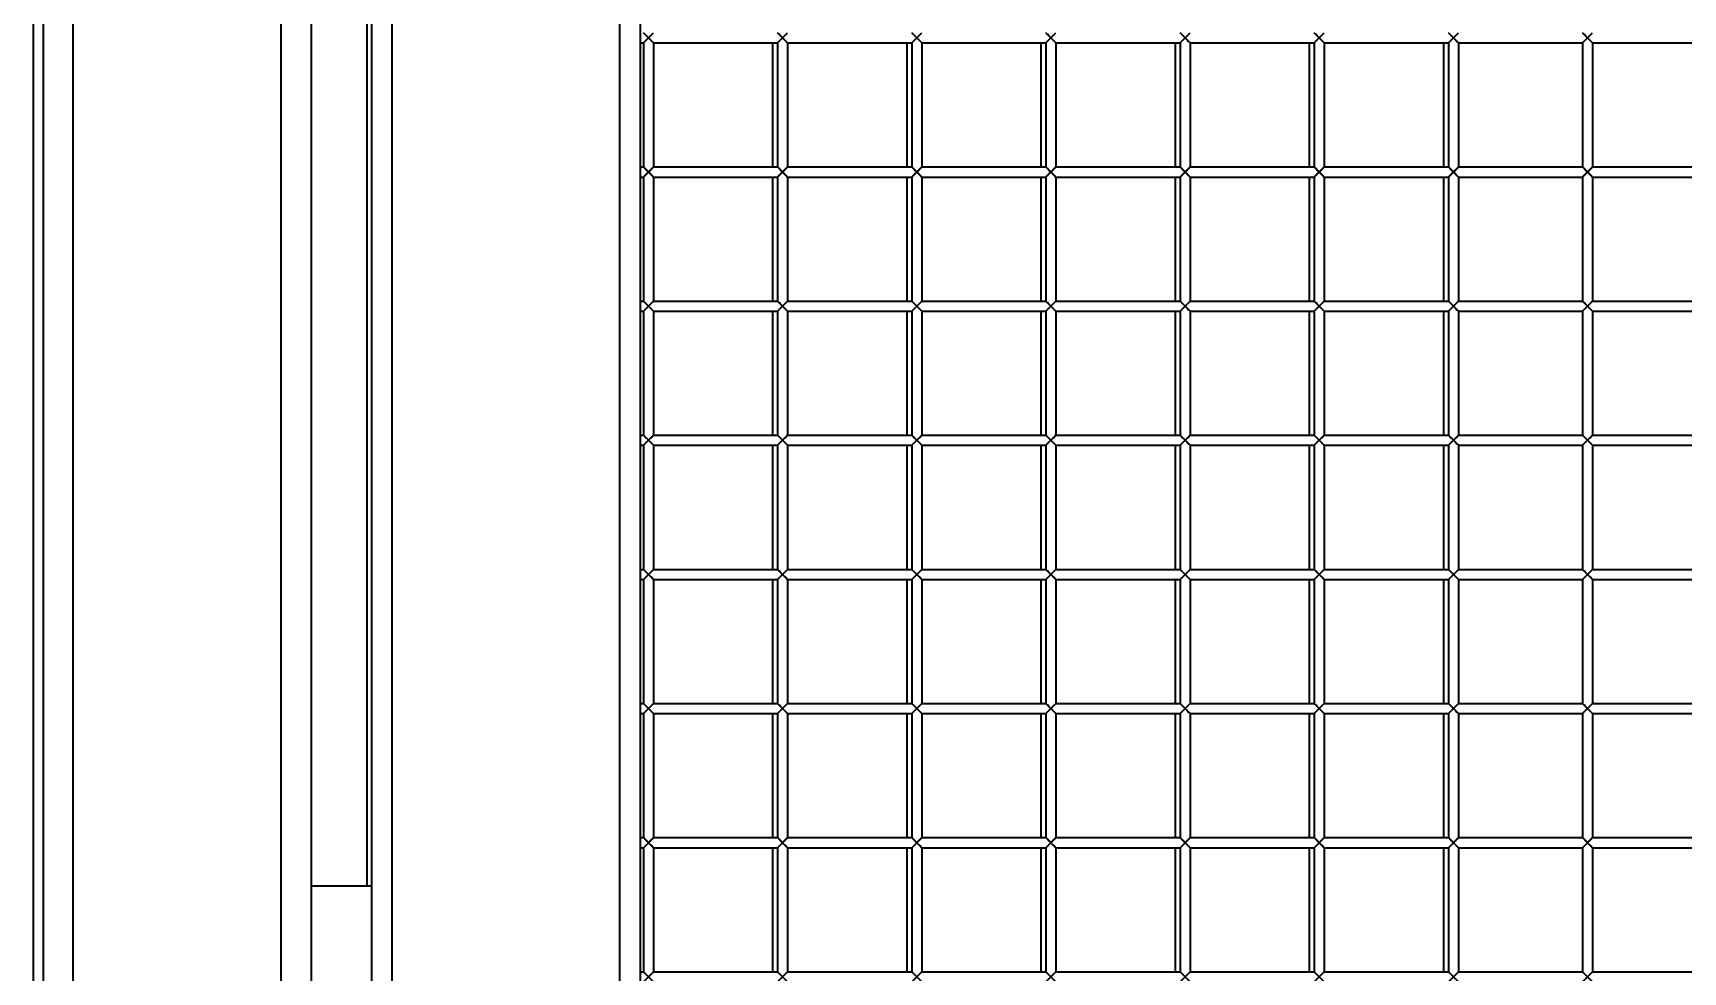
# Model space of a CAD drawing. Header units: millimetres. Extents: x 32496 to 166256, y 3504 to 23939.
# Drawn here: x 43198.6 to 43690.6, y 15532.8 to 15812.8 of the extents above; entities that cross this region are included whole.
import ezdxf

# ---------------------------------------------------------------- set-up
doc = ezdxf.new("R2010")
doc.units = ezdxf.units.MM
doc.layers.get('0').update_dxf_attribs({"lineweight": 35})

msp = doc.modelspace()

# ---------------------------------------------------------------- linework, layer by layer
at = {"linetype": 'Continuous'}
for p, q in [((43198.64, 17722.349), (43198.64, 15203.349)), ((43201.64, 17722.349), (43201.64, 15203.349)), ((43210.64, 15203.349), (43210.64, 17722.349)), ((43373.64, 15441.467), (43373.64, 16084.23)), ((43379.64, 16085.208), (43379.64, 15459.849)), ((43272.64, 15450.349), (43272.64, 16075.349)), ((43281.64, 15450.349), (43281.64, 16075.349)), ((43298.14, 16075.349), (43298.14, 15558.349)), ((43299.64, 15450.349), (43299.64, 16075.349)), ((43305.64, 16075.349), (43305.64, 15450.349)), ((43383.64, 15809.849), (43380.64, 15812.849)), ((43380.64, 15809.849), (43383.64, 15812.849)), ((43381.55, 15810.759), (43382.14, 15811.349)), ((43423.64, 15809.849), (43420.64, 15812.849)), ((43420.64, 15809.849), (43423.64, 15812.849)), ((43421.55, 15810.759), (43422.14, 15811.349)), ((43463.64, 15809.849), (43460.64, 15812.849)), ((43460.64, 15809.849), (43463.64, 15812.849)), ((43461.55, 15810.759), (43462.14, 15811.349)), ((43503.64, 15809.849), (43500.64, 15812.849)), ((43500.64, 15809.849), (43503.64, 15812.849)), ((43501.55, 15810.759), (43502.14, 15811.349)), ((43543.64, 15809.849), (43540.64, 15812.849)), ((43540.64, 15809.849), (43543.64, 15812.849)), ((43541.55, 15810.759), (43542.14, 15811.349)), ((43583.64, 15809.849), (43580.64, 15812.849)), ((43580.64, 15809.849), (43583.64, 15812.849)), ((43581.55, 15810.759), (43582.14, 15811.349)), ((43623.64, 15809.849), (43620.64, 15812.849)), ((43620.64, 15809.849), (43623.64, 15812.849)), ((43621.55, 15810.759), (43622.14, 15811.349)), ((43663.64, 15809.849), (43660.64, 15812.849)), ((43660.64, 15809.849), (43663.64, 15812.849)), ((43661.55, 15810.759), (43662.14, 15811.349)), ((43379.64, 15809.849), (43380.64, 15809.849)), ((43380.64, 15809.849), (43380.64, 15772.849)), ((43380.756, 15809.965), (43381.55, 15810.759)), ((43383.64, 15809.849), (43383.64, 15772.849)), ((43383.64, 15809.849), (43420.64, 15809.849)), ((43419.14, 15809.849), (43419.14, 15772.849)), ((43420.64, 15809.849), (43420.64, 15772.849)), ((43420.756, 15809.965), (43421.55, 15810.759)), ((43423.64, 15809.849), (43423.64, 15772.849)), ((43423.64, 15809.849), (43460.64, 15809.849)), ((43459.14, 15809.849), (43459.14, 15772.849)), ((43460.64, 15809.849), (43460.64, 15772.849)), ((43460.756, 15809.965), (43461.55, 15810.759)), ((43463.64, 15809.849), (43463.64, 15772.849)), ((43463.64, 15809.849), (43500.64, 15809.849)), ((43499.14, 15809.849), (43499.14, 15772.849)), ((43500.64, 15809.849), (43500.64, 15772.849)), ((43500.756, 15809.965), (43501.55, 15810.759)), ((43503.64, 15809.849), (43503.64, 15772.849)), ((43503.64, 15809.849), (43540.64, 15809.849)), ((43539.14, 15809.849), (43539.14, 15772.849)), ((43540.64, 15809.849), (43540.64, 15772.849)), ((43540.756, 15809.965), (43541.55, 15810.759)), ((43543.64, 15809.849), (43543.64, 15772.849)), ((43543.64, 15809.849), (43580.64, 15809.849)), ((43579.14, 15809.849), (43579.14, 15772.849)), ((43580.64, 15809.849), (43580.64, 15772.849)), ((43580.756, 15809.965), (43581.55, 15810.759)), ((43583.64, 15809.849), (43583.64, 15772.849)), ((43583.64, 15809.849), (43620.64, 15809.849)), ((43619.14, 15809.849), (43619.14, 15772.849)), ((43620.64, 15809.849), (43620.64, 15772.849)), ((43620.756, 15809.965), (43621.55, 15810.759)), ((43623.64, 15809.849), (43623.64, 15772.849)), ((43623.64, 15809.849), (43660.64, 15809.849)), ((43660.64, 15809.849), (43660.64, 15772.849)), ((43660.756, 15809.965), (43661.55, 15810.759)), ((43663.64, 15809.849), (43663.64, 15772.849)), ((43663.64, 15809.849), (43700.64, 15809.849)), ((43379.64, 15772.849), (43380.64, 15772.849)), ((43383.64, 15769.849), (43380.64, 15772.849)), ((43380.64, 15769.849), (43383.64, 15772.849)), ((43383.64, 15772.849), (43420.64, 15772.849)), ((43423.64, 15769.849), (43420.64, 15772.849)), ((43420.64, 15769.849), (43423.64, 15772.849)), ((43423.64, 15772.849), (43460.64, 15772.849)), ((43463.64, 15769.849), (43460.64, 15772.849)), ((43460.64, 15769.849), (43463.64, 15772.849)), ((43463.64, 15772.849), (43500.64, 15772.849)), ((43503.64, 15769.849), (43500.64, 15772.849)), ((43500.64, 15769.849), (43503.64, 15772.849)), ((43503.64, 15772.849), (43540.64, 15772.849)), ((43543.64, 15769.849), (43540.64, 15772.849)), ((43540.64, 15769.849), (43543.64, 15772.849)), ((43543.64, 15772.849), (43580.64, 15772.849)), ((43583.64, 15769.849), (43580.64, 15772.849)), ((43580.64, 15769.849), (43583.64, 15772.849)), ((43583.64, 15772.849), (43620.64, 15772.849)), ((43623.64, 15769.849), (43620.64, 15772.849)), ((43620.64, 15769.849), (43623.64, 15772.849)), ((43623.64, 15772.849), (43660.64, 15772.849)), ((43663.64, 15769.849), (43660.64, 15772.849)), ((43660.64, 15769.849), (43663.64, 15772.849)), ((43663.64, 15772.849), (43700.64, 15772.849)), ((43379.64, 15769.849), (43380.64, 15769.849)), ((43380.64, 15769.849), (43380.64, 15732.849)), ((43380.756, 15769.965), (43381.55, 15770.759)), ((43381.55, 15770.759), (43382.14, 15771.349)), ((43383.64, 15769.849), (43383.64, 15732.849)), ((43383.64, 15769.849), (43420.64, 15769.849)), ((43419.14, 15769.849), (43419.14, 15732.849)), ((43420.64, 15769.849), (43420.64, 15732.849)), ((43420.756, 15769.965), (43421.55, 15770.759)), ((43421.55, 15770.759), (43422.14, 15771.349)), ((43423.64, 15769.849), (43423.64, 15732.849)), ((43423.64, 15769.849), (43460.64, 15769.849)), ((43459.14, 15769.849), (43459.14, 15732.849)), ((43460.64, 15769.849), (43460.64, 15732.849)), ((43460.756, 15769.965), (43461.55, 15770.759)), ((43461.55, 15770.759), (43462.14, 15771.349)), ((43463.64, 15769.849), (43463.64, 15732.849)), ((43463.64, 15769.849), (43500.64, 15769.849)), ((43499.14, 15769.849), (43499.14, 15732.849)), ((43500.64, 15769.849), (43500.64, 15732.849)), ((43500.756, 15769.965), (43501.55, 15770.759)), ((43501.55, 15770.759), (43502.14, 15771.349)), ((43503.64, 15769.849), (43503.64, 15732.849)), ((43503.64, 15769.849), (43540.64, 15769.849)), ((43539.14, 15769.849), (43539.14, 15732.849)), ((43540.64, 15769.849), (43540.64, 15732.849)), ((43540.756, 15769.965), (43541.55, 15770.759)), ((43541.55, 15770.759), (43542.14, 15771.349)), ((43543.64, 15769.849), (43543.64, 15732.849)), ((43543.64, 15769.849), (43580.64, 15769.849)), ((43579.14, 15769.849), (43579.14, 15732.849)), ((43580.64, 15769.849), (43580.64, 15732.849)), ((43580.756, 15769.965), (43581.55, 15770.759)), ((43581.55, 15770.759), (43582.14, 15771.349)), ((43583.64, 15769.849), (43583.64, 15732.849)), ((43583.64, 15769.849), (43620.64, 15769.849)), ((43619.14, 15769.849), (43619.14, 15732.849)), ((43620.64, 15769.849), (43620.64, 15732.849)), ((43620.756, 15769.965), (43621.55, 15770.759)), ((43621.55, 15770.759), (43622.14, 15771.349)), ((43623.64, 15769.849), (43623.64, 15732.849)), ((43623.64, 15769.849), (43660.64, 15769.849)), ((43660.64, 15769.849), (43660.64, 15732.849)), ((43660.756, 15769.965), (43661.55, 15770.759)), ((43661.55, 15770.759), (43662.14, 15771.349)), ((43663.64, 15769.849), (43663.64, 15732.849)), ((43663.64, 15769.849), (43700.64, 15769.849)), ((43379.64, 15732.849), (43380.64, 15732.849)), ((43383.64, 15729.849), (43380.64, 15732.849)), ((43380.64, 15729.849), (43383.64, 15732.849)), ((43383.64, 15732.849), (43420.64, 15732.849)), ((43423.64, 15729.849), (43420.64, 15732.849)), ((43420.64, 15729.849), (43423.64, 15732.849)), ((43423.64, 15732.849), (43460.64, 15732.849)), ((43463.64, 15729.849), (43460.64, 15732.849)), ((43460.64, 15729.849), (43463.64, 15732.849)), ((43463.64, 15732.849), (43500.64, 15732.849)), ((43503.64, 15729.849), (43500.64, 15732.849)), ((43500.64, 15729.849), (43503.64, 15732.849)), ((43503.64, 15732.849), (43540.64, 15732.849)), ((43543.64, 15729.849), (43540.64, 15732.849)), ((43540.64, 15729.849), (43543.64, 15732.849)), ((43543.64, 15732.849), (43580.64, 15732.849)), ((43583.64, 15729.849), (43580.64, 15732.849)), ((43580.64, 15729.849), (43583.64, 15732.849)), ((43583.64, 15732.849), (43620.64, 15732.849)), ((43623.64, 15729.849), (43620.64, 15732.849)), ((43620.64, 15729.849), (43623.64, 15732.849)), ((43623.64, 15732.849), (43660.64, 15732.849)), ((43663.64, 15729.849), (43660.64, 15732.849)), ((43660.64, 15729.849), (43663.64, 15732.849)), ((43663.64, 15732.849), (43700.64, 15732.849)), ((43379.64, 15729.849), (43380.64, 15729.849)), ((43380.64, 15729.849), (43380.64, 15692.849)), ((43380.756, 15729.965), (43381.55, 15730.759)), ((43381.55, 15730.759), (43382.14, 15731.349)), ((43383.64, 15729.849), (43383.64, 15692.849)), ((43383.64, 15729.849), (43420.64, 15729.849)), ((43419.14, 15729.849), (43419.14, 15692.849)), ((43420.64, 15729.849), (43420.64, 15692.849)), ((43420.756, 15729.965), (43421.55, 15730.759)), ((43421.55, 15730.759), (43422.14, 15731.349)), ((43423.64, 15729.849), (43423.64, 15692.849)), ((43423.64, 15729.849), (43460.64, 15729.849)), ((43459.14, 15729.849), (43459.14, 15692.849)), ((43460.64, 15729.849), (43460.64, 15692.849)), ((43460.756, 15729.965), (43461.55, 15730.759)), ((43461.55, 15730.759), (43462.14, 15731.349)), ((43463.64, 15729.849), (43463.64, 15692.849)), ((43463.64, 15729.849), (43500.64, 15729.849)), ((43499.14, 15729.849), (43499.14, 15692.849)), ((43500.64, 15729.849), (43500.64, 15692.849)), ((43500.756, 15729.965), (43501.55, 15730.759)), ((43501.55, 15730.759), (43502.14, 15731.349)), ((43503.64, 15729.849), (43503.64, 15692.849)), ((43503.64, 15729.849), (43540.64, 15729.849)), ((43539.14, 15729.849), (43539.14, 15692.849)), ((43540.64, 15729.849), (43540.64, 15692.849)), ((43540.756, 15729.965), (43541.55, 15730.759)), ((43541.55, 15730.759), (43542.14, 15731.349)), ((43543.64, 15729.849), (43543.64, 15692.849)), ((43543.64, 15729.849), (43580.64, 15729.849)), ((43579.14, 15729.849), (43579.14, 15692.849)), ((43580.64, 15729.849), (43580.64, 15692.849)), ((43580.756, 15729.965), (43581.55, 15730.759)), ((43581.55, 15730.759), (43582.14, 15731.349)), ((43583.64, 15729.849), (43583.64, 15692.849)), ((43583.64, 15729.849), (43620.64, 15729.849)), ((43619.14, 15729.849), (43619.14, 15692.849)), ((43620.64, 15729.849), (43620.64, 15692.849)), ((43620.756, 15729.965), (43621.55, 15730.759)), ((43621.55, 15730.759), (43622.14, 15731.349)), ((43623.64, 15729.849), (43623.64, 15692.849)), ((43623.64, 15729.849), (43660.64, 15729.849)), ((43660.64, 15729.849), (43660.64, 15692.849)), ((43660.756, 15729.965), (43661.55, 15730.759)), ((43661.55, 15730.759), (43662.14, 15731.349)), ((43663.64, 15729.849), (43663.64, 15692.849)), ((43663.64, 15729.849), (43700.64, 15729.849)), ((43379.64, 15692.849), (43380.64, 15692.849)), ((43379.64, 15689.849), (43380.64, 15689.849)), ((43383.64, 15689.849), (43380.64, 15692.849)), ((43380.64, 15689.849), (43383.64, 15692.849)), ((43380.64, 15689.849), (43380.64, 15652.849)), ((43380.756, 15689.965), (43381.55, 15690.759)), ((43381.55, 15690.759), (43382.14, 15691.349)), ((43383.64, 15692.849), (43420.64, 15692.849)), ((43383.64, 15689.849), (43383.64, 15652.849)), ((43383.64, 15689.849), (43420.64, 15689.849)), ((43419.14, 15689.849), (43419.14, 15652.849)), ((43423.64, 15689.849), (43420.64, 15692.849)), ((43420.64, 15689.849), (43423.64, 15692.849)), ((43420.64, 15689.849), (43420.64, 15652.849)), ((43420.756, 15689.965), (43421.55, 15690.759)), ((43421.55, 15690.759), (43422.14, 15691.349)), ((43423.64, 15692.849), (43460.64, 15692.849)), ((43423.64, 15689.849), (43423.64, 15652.849)), ((43423.64, 15689.849), (43460.64, 15689.849)), ((43459.14, 15689.849), (43459.14, 15652.849)), ((43463.64, 15689.849), (43460.64, 15692.849)), ((43460.64, 15689.849), (43463.64, 15692.849)), ((43460.64, 15689.849), (43460.64, 15652.849)), ((43460.756, 15689.965), (43461.55, 15690.759)), ((43461.55, 15690.759), (43462.14, 15691.349)), ((43463.64, 15692.849), (43500.64, 15692.849)), ((43463.64, 15689.849), (43463.64, 15652.849)), ((43463.64, 15689.849), (43500.64, 15689.849)), ((43499.14, 15689.849), (43499.14, 15652.849)), ((43503.64, 15689.849), (43500.64, 15692.849)), ((43500.64, 15689.849), (43503.64, 15692.849)), ((43500.64, 15689.849), (43500.64, 15652.849)), ((43500.756, 15689.965), (43501.55, 15690.759)), ((43501.55, 15690.759), (43502.14, 15691.349)), ((43503.64, 15692.849), (43540.64, 15692.849)), ((43503.64, 15689.849), (43503.64, 15652.849)), ((43503.64, 15689.849), (43540.64, 15689.849)), ((43539.14, 15689.849), (43539.14, 15652.849)), ((43543.64, 15689.849), (43540.64, 15692.849)), ((43540.64, 15689.849), (43543.64, 15692.849)), ((43540.64, 15689.849), (43540.64, 15652.849)), ((43540.756, 15689.965), (43541.55, 15690.759)), ((43541.55, 15690.759), (43542.14, 15691.349)), ((43543.64, 15692.849), (43580.64, 15692.849)), ((43543.64, 15689.849), (43543.64, 15652.849)), ((43543.64, 15689.849), (43580.64, 15689.849)), ((43579.14, 15689.849), (43579.14, 15652.849)), ((43583.64, 15689.849), (43580.64, 15692.849)), ((43580.64, 15689.849), (43583.64, 15692.849)), ((43580.64, 15689.849), (43580.64, 15652.849)), ((43580.756, 15689.965), (43581.55, 15690.759)), ((43581.55, 15690.759), (43582.14, 15691.349)), ((43583.64, 15692.849), (43620.64, 15692.849)), ((43583.64, 15689.849), (43583.64, 15652.849)), ((43583.64, 15689.849), (43620.64, 15689.849)), ((43619.14, 15689.849), (43619.14, 15652.849)), ((43623.64, 15689.849), (43620.64, 15692.849)), ((43620.64, 15689.849), (43623.64, 15692.849)), ((43620.64, 15689.849), (43620.64, 15652.849)), ((43620.756, 15689.965), (43621.55, 15690.759)), ((43621.55, 15690.759), (43622.14, 15691.349)), ((43623.64, 15692.849), (43660.64, 15692.849)), ((43623.64, 15689.849), (43623.64, 15652.849)), ((43623.64, 15689.849), (43660.64, 15689.849)), ((43663.64, 15689.849), (43660.64, 15692.849)), ((43660.64, 15689.849), (43663.64, 15692.849)), ((43660.64, 15689.849), (43660.64, 15652.849)), ((43660.756, 15689.965), (43661.55, 15690.759)), ((43661.55, 15690.759), (43662.14, 15691.349)), ((43663.64, 15692.849), (43700.64, 15692.849)), ((43663.64, 15689.849), (43663.64, 15652.849)), ((43663.64, 15689.849), (43700.64, 15689.849)), ((43379.64, 15652.849), (43380.64, 15652.849)), ((43379.64, 15649.849), (43380.64, 15649.849)), ((43383.64, 15649.849), (43380.64, 15652.849)), ((43380.64, 15649.849), (43383.64, 15652.849)), ((43380.64, 15649.849), (43380.64, 15612.849)), ((43380.756, 15649.965), (43381.55, 15650.759)), ((43381.55, 15650.759), (43382.14, 15651.349)), ((43383.64, 15652.849), (43420.64, 15652.849)), ((43383.64, 15649.849), (43383.64, 15612.849)), ((43383.64, 15649.849), (43420.64, 15649.849)), ((43419.14, 15649.849), (43419.14, 15612.849)), ((43423.64, 15649.849), (43420.64, 15652.849)), ((43420.64, 15649.849), (43423.64, 15652.849)), ((43420.64, 15649.849), (43420.64, 15612.849)), ((43420.756, 15649.965), (43421.55, 15650.759)), ((43421.55, 15650.759), (43422.14, 15651.349)), ((43423.64, 15652.849), (43460.64, 15652.849)), ((43423.64, 15649.849), (43423.64, 15612.849)), ((43423.64, 15649.849), (43460.64, 15649.849)), ((43459.14, 15649.849), (43459.14, 15612.849)), ((43463.64, 15649.849), (43460.64, 15652.849)), ((43460.64, 15649.849), (43463.64, 15652.849)), ((43460.64, 15649.849), (43460.64, 15612.849)), ((43460.756, 15649.965), (43461.55, 15650.759)), ((43461.55, 15650.759), (43462.14, 15651.349)), ((43463.64, 15652.849), (43500.64, 15652.849)), ((43463.64, 15649.849), (43463.64, 15612.849)), ((43463.64, 15649.849), (43500.64, 15649.849)), ((43499.14, 15649.849), (43499.14, 15612.849)), ((43503.64, 15649.849), (43500.64, 15652.849)), ((43500.64, 15649.849), (43503.64, 15652.849)), ((43500.64, 15649.849), (43500.64, 15612.849)), ((43500.756, 15649.965), (43501.55, 15650.759)), ((43501.55, 15650.759), (43502.14, 15651.349)), ((43503.64, 15652.849), (43540.64, 15652.849)), ((43503.64, 15649.849), (43503.64, 15612.849)), ((43503.64, 15649.849), (43540.64, 15649.849)), ((43539.14, 15649.849), (43539.14, 15612.849)), ((43543.64, 15649.849), (43540.64, 15652.849)), ((43540.64, 15649.849), (43543.64, 15652.849)), ((43540.64, 15649.849), (43540.64, 15612.849)), ((43540.756, 15649.965), (43541.55, 15650.759)), ((43541.55, 15650.759), (43542.14, 15651.349)), ((43543.64, 15652.849), (43580.64, 15652.849)), ((43543.64, 15649.849), (43543.64, 15612.849)), ((43543.64, 15649.849), (43580.64, 15649.849)), ((43579.14, 15649.849), (43579.14, 15612.849)), ((43583.64, 15649.849), (43580.64, 15652.849)), ((43580.64, 15649.849), (43583.64, 15652.849)), ((43580.64, 15649.849), (43580.64, 15612.849)), ((43580.756, 15649.965), (43581.55, 15650.759)), ((43581.55, 15650.759), (43582.14, 15651.349)), ((43583.64, 15652.849), (43620.64, 15652.849)), ((43583.64, 15649.849), (43583.64, 15612.849)), ((43583.64, 15649.849), (43620.64, 15649.849)), ((43619.14, 15649.849), (43619.14, 15612.849)), ((43623.64, 15649.849), (43620.64, 15652.849)), ((43620.64, 15649.849), (43623.64, 15652.849)), ((43620.64, 15649.849), (43620.64, 15612.849)), ((43620.756, 15649.965), (43621.55, 15650.759)), ((43621.55, 15650.759), (43622.14, 15651.349)), ((43623.64, 15652.849), (43660.64, 15652.849)), ((43623.64, 15649.849), (43623.64, 15612.849)), ((43623.64, 15649.849), (43660.64, 15649.849)), ((43663.64, 15649.849), (43660.64, 15652.849)), ((43660.64, 15649.849), (43663.64, 15652.849)), ((43660.64, 15649.849), (43660.64, 15612.849)), ((43660.756, 15649.965), (43661.55, 15650.759)), ((43661.55, 15650.759), (43662.14, 15651.349)), ((43663.64, 15652.849), (43700.64, 15652.849)), ((43663.64, 15649.849), (43663.64, 15612.849)), ((43663.64, 15649.849), (43700.64, 15649.849)), ((43379.64, 15612.849), (43380.64, 15612.849)), ((43379.64, 15609.849), (43380.64, 15609.849)), ((43383.64, 15609.849), (43380.64, 15612.849)), ((43380.64, 15609.849), (43383.64, 15612.849)), ((43380.64, 15609.849), (43380.64, 15572.849)), ((43380.756, 15609.965), (43381.55, 15610.759)), ((43381.55, 15610.759), (43382.14, 15611.349)), ((43383.64, 15612.849), (43420.64, 15612.849)), ((43383.64, 15609.849), (43383.64, 15572.849)), ((43383.64, 15609.849), (43420.64, 15609.849)), ((43419.14, 15609.849), (43419.14, 15572.849)), ((43423.64, 15609.849), (43420.64, 15612.849)), ((43420.64, 15609.849), (43423.64, 15612.849)), ((43420.64, 15609.849), (43420.64, 15572.849)), ((43420.756, 15609.965), (43421.55, 15610.759)), ((43421.55, 15610.759), (43422.14, 15611.349)), ((43423.64, 15612.849), (43460.64, 15612.849)), ((43423.64, 15609.849), (43423.64, 15572.849)), ((43423.64, 15609.849), (43460.64, 15609.849)), ((43459.14, 15609.849), (43459.14, 15572.849)), ((43463.64, 15609.849), (43460.64, 15612.849)), ((43460.64, 15609.849), (43463.64, 15612.849)), ((43460.64, 15609.849), (43460.64, 15572.849)), ((43460.756, 15609.965), (43461.55, 15610.759)), ((43461.55, 15610.759), (43462.14, 15611.349)), ((43463.64, 15612.849), (43500.64, 15612.849)), ((43463.64, 15609.849), (43463.64, 15572.849)), ((43463.64, 15609.849), (43500.64, 15609.849)), ((43499.14, 15609.849), (43499.14, 15572.849)), ((43503.64, 15609.849), (43500.64, 15612.849)), ((43500.64, 15609.849), (43503.64, 15612.849)), ((43500.64, 15609.849), (43500.64, 15572.849)), ((43500.756, 15609.965), (43501.55, 15610.759)), ((43501.55, 15610.759), (43502.14, 15611.349)), ((43503.64, 15612.849), (43540.64, 15612.849)), ((43503.64, 15609.849), (43503.64, 15572.849)), ((43503.64, 15609.849), (43540.64, 15609.849)), ((43539.14, 15609.849), (43539.14, 15572.849)), ((43543.64, 15609.849), (43540.64, 15612.849)), ((43540.64, 15609.849), (43543.64, 15612.849)), ((43540.64, 15609.849), (43540.64, 15572.849)), ((43540.756, 15609.965), (43541.55, 15610.759)), ((43541.55, 15610.759), (43542.14, 15611.349)), ((43543.64, 15612.849), (43580.64, 15612.849)), ((43543.64, 15609.849), (43543.64, 15572.849)), ((43543.64, 15609.849), (43580.64, 15609.849)), ((43579.14, 15609.849), (43579.14, 15572.849)), ((43583.64, 15609.849), (43580.64, 15612.849)), ((43580.64, 15609.849), (43583.64, 15612.849)), ((43580.64, 15609.849), (43580.64, 15572.849)), ((43580.756, 15609.965), (43581.55, 15610.759)), ((43581.55, 15610.759), (43582.14, 15611.349)), ((43583.64, 15612.849), (43620.64, 15612.849)), ((43583.64, 15609.849), (43583.64, 15572.849)), ((43583.64, 15609.849), (43620.64, 15609.849)), ((43619.14, 15609.849), (43619.14, 15572.849)), ((43623.64, 15609.849), (43620.64, 15612.849)), ((43620.64, 15609.849), (43623.64, 15612.849)), ((43620.64, 15609.849), (43620.64, 15572.849)), ((43620.756, 15609.965), (43621.55, 15610.759)), ((43621.55, 15610.759), (43622.14, 15611.349)), ((43623.64, 15612.849), (43660.64, 15612.849)), ((43623.64, 15609.849), (43623.64, 15572.849)), ((43623.64, 15609.849), (43660.64, 15609.849)), ((43663.64, 15609.849), (43660.64, 15612.849)), ((43660.64, 15609.849), (43663.64, 15612.849)), ((43660.64, 15609.849), (43660.64, 15572.849)), ((43660.756, 15609.965), (43661.55, 15610.759)), ((43661.55, 15610.759), (43662.14, 15611.349)), ((43663.64, 15612.849), (43700.64, 15612.849)), ((43663.64, 15609.849), (43663.64, 15572.849)), ((43663.64, 15609.849), (43700.64, 15609.849)), ((43379.64, 15572.849), (43380.64, 15572.849)), ((43383.64, 15569.849), (43380.64, 15572.849)), ((43380.64, 15569.849), (43383.64, 15572.849)), ((43380.756, 15569.965), (43381.55, 15570.759)), ((43381.55, 15570.759), (43382.14, 15571.349)), ((43383.64, 15572.849), (43420.64, 15572.849)), ((43423.64, 15569.849), (43420.64, 15572.849)), ((43420.64, 15569.849), (43423.64, 15572.849)), ((43420.756, 15569.965), (43421.55, 15570.759)), ((43421.55, 15570.759), (43422.14, 15571.349)), ((43423.64, 15572.849), (43460.64, 15572.849)), ((43463.64, 15569.849), (43460.64, 15572.849)), ((43460.64, 15569.849), (43463.64, 15572.849)), ((43460.756, 15569.965), (43461.55, 15570.759)), ((43461.55, 15570.759), (43462.14, 15571.349)), ((43463.64, 15572.849), (43500.64, 15572.849)), ((43503.64, 15569.849), (43500.64, 15572.849)), ((43500.64, 15569.849), (43503.64, 15572.849)), ((43500.756, 15569.965), (43501.55, 15570.759)), ((43501.55, 15570.759), (43502.14, 15571.349)), ((43503.64, 15572.849), (43540.64, 15572.849)), ((43543.64, 15569.849), (43540.64, 15572.849)), ((43540.64, 15569.849), (43543.64, 15572.849)), ((43540.756, 15569.965), (43541.55, 15570.759)), ((43541.55, 15570.759), (43542.14, 15571.349)), ((43543.64, 15572.849), (43580.64, 15572.849)), ((43583.64, 15569.849), (43580.64, 15572.849)), ((43580.64, 15569.849), (43583.64, 15572.849)), ((43580.756, 15569.965), (43581.55, 15570.759)), ((43581.55, 15570.759), (43582.14, 15571.349)), ((43583.64, 15572.849), (43620.64, 15572.849)), ((43623.64, 15569.849), (43620.64, 15572.849)), ((43620.64, 15569.849), (43623.64, 15572.849)), ((43620.756, 15569.965), (43621.55, 15570.759)), ((43621.55, 15570.759), (43622.14, 15571.349)), ((43623.64, 15572.849), (43660.64, 15572.849)), ((43663.64, 15569.849), (43660.64, 15572.849)), ((43660.64, 15569.849), (43663.64, 15572.849)), ((43660.756, 15569.965), (43661.55, 15570.759)), ((43661.55, 15570.759), (43662.14, 15571.349)), ((43663.64, 15572.849), (43700.64, 15572.849)), ((43379.64, 15569.849), (43380.64, 15569.849)), ((43380.64, 15569.849), (43380.64, 15532.849)), ((43383.64, 15569.849), (43383.64, 15532.849)), ((43383.64, 15569.849), (43420.64, 15569.849)), ((43419.14, 15569.849), (43419.14, 15532.849)), ((43420.64, 15569.849), (43420.64, 15532.849)), ((43423.64, 15569.849), (43423.64, 15532.849)), ((43423.64, 15569.849), (43460.64, 15569.849)), ((43459.14, 15569.849), (43459.14, 15532.849)), ((43460.64, 15569.849), (43460.64, 15532.849)), ((43463.64, 15569.849), (43463.64, 15532.849)), ((43463.64, 15569.849), (43500.64, 15569.849)), ((43499.14, 15569.849), (43499.14, 15532.849)), ((43500.64, 15569.849), (43500.64, 15532.849)), ((43503.64, 15569.849), (43503.64, 15532.849)), ((43503.64, 15569.849), (43540.64, 15569.849)), ((43539.14, 15569.849), (43539.14, 15532.849)), ((43540.64, 15569.849), (43540.64, 15532.849)), ((43543.64, 15569.849), (43543.64, 15532.849)), ((43543.64, 15569.849), (43580.64, 15569.849)), ((43579.14, 15569.849), (43579.14, 15532.849)), ((43580.64, 15569.849), (43580.64, 15532.849)), ((43583.64, 15569.849), (43583.64, 15532.849)), ((43583.64, 15569.849), (43620.64, 15569.849)), ((43619.14, 15569.849), (43619.14, 15532.849)), ((43620.64, 15569.849), (43620.64, 15532.849)), ((43623.64, 15569.849), (43623.64, 15532.849)), ((43623.64, 15569.849), (43660.64, 15569.849)), ((43660.64, 15569.849), (43660.64, 15532.849)), ((43663.64, 15569.849), (43663.64, 15532.849)), ((43663.64, 15569.849), (43700.64, 15569.849)), ((43299.64, 15558.349), (43281.64, 15558.349)), ((43379.64, 15532.849), (43380.64, 15532.849)), ((43383.64, 15529.849), (43380.64, 15532.849)), ((43380.64, 15529.849), (43383.64, 15532.849)), ((43383.64, 15532.849), (43420.64, 15532.849)), ((43423.64, 15529.849), (43420.64, 15532.849)), ((43420.64, 15529.849), (43423.64, 15532.849)), ((43423.64, 15532.849), (43460.64, 15532.849)), ((43463.64, 15529.849), (43460.64, 15532.849)), ((43460.64, 15529.849), (43463.64, 15532.849)), ((43463.64, 15532.849), (43500.64, 15532.849)), ((43503.64, 15529.849), (43500.64, 15532.849)), ((43500.64, 15529.849), (43503.64, 15532.849)), ((43503.64, 15532.849), (43540.64, 15532.849)), ((43543.64, 15529.849), (43540.64, 15532.849)), ((43540.64, 15529.849), (43543.64, 15532.849)), ((43543.64, 15532.849), (43580.64, 15532.849)), ((43583.64, 15529.849), (43580.64, 15532.849)), ((43580.64, 15529.849), (43583.64, 15532.849)), ((43583.64, 15532.849), (43620.64, 15532.849)), ((43623.64, 15529.849), (43620.64, 15532.849)), ((43620.64, 15529.849), (43623.64, 15532.849)), ((43623.64, 15532.849), (43660.64, 15532.849)), ((43663.64, 15529.849), (43660.64, 15532.849)), ((43660.64, 15529.849), (43663.64, 15532.849)), ((43663.64, 15532.849), (43700.64, 15532.849))]:
    msp.add_line(p, q, dxfattribs=at)
for points in [[(43382.14, 15811.349), (43381.553, 15811.936), (43381.077, 15812.411)], [(43383.524, 15812.733), (43383.209, 15812.418), (43382.72, 15811.928), (43382.14, 15811.349)], [(43382.14, 15811.349), (43382.731, 15810.758), (43383.2, 15810.288), (43383.64, 15809.849)], [(43422.14, 15811.349), (43421.553, 15811.936), (43421.077, 15812.411)], [(43423.524, 15812.733), (43423.209, 15812.418), (43422.72, 15811.929), (43422.14, 15811.349)], [(43422.14, 15811.349), (43422.731, 15810.758), (43423.2, 15810.288), (43423.64, 15809.849)], [(43462.14, 15811.349), (43461.553, 15811.936), (43461.077, 15812.411)], [(43463.524, 15812.733), (43463.209, 15812.418), (43462.72, 15811.929), (43462.14, 15811.349)], [(43462.14, 15811.349), (43462.731, 15810.758), (43463.2, 15810.288), (43463.64, 15809.849)], [(43502.14, 15811.349), (43501.553, 15811.936), (43501.077, 15812.411)], [(43503.524, 15812.733), (43503.209, 15812.418), (43502.72, 15811.929), (43502.14, 15811.349)], [(43502.14, 15811.349), (43502.731, 15810.758), (43503.2, 15810.288), (43503.64, 15809.849)], [(43542.14, 15811.349), (43541.553, 15811.936), (43541.077, 15812.411)], [(43543.524, 15812.733), (43543.209, 15812.418), (43542.72, 15811.929), (43542.14, 15811.349)], [(43542.14, 15811.349), (43542.731, 15810.758), (43543.2, 15810.288), (43543.64, 15809.849)], [(43582.14, 15811.349), (43581.553, 15811.936), (43581.077, 15812.411)], [(43583.524, 15812.733), (43583.209, 15812.418), (43582.72, 15811.929), (43582.14, 15811.349)], [(43582.14, 15811.349), (43582.731, 15810.758), (43583.2, 15810.288), (43583.64, 15809.849)], [(43622.14, 15811.349), (43621.553, 15811.936), (43621.077, 15812.411)], [(43623.524, 15812.733), (43623.209, 15812.418), (43622.72, 15811.929), (43622.14, 15811.349)], [(43622.14, 15811.349), (43622.731, 15810.758), (43623.2, 15810.288), (43623.64, 15809.849)], [(43662.14, 15811.349), (43661.553, 15811.936), (43661.077, 15812.411)], [(43663.524, 15812.733), (43663.209, 15812.418), (43662.72, 15811.929), (43662.14, 15811.349)], [(43662.14, 15811.349), (43662.731, 15810.758), (43663.2, 15810.288), (43663.64, 15809.849)], [(43382.14, 15771.349), (43381.553, 15771.936), (43381.077, 15772.411)], [(43383.524, 15772.733), (43383.209, 15772.418), (43382.72, 15771.928), (43382.14, 15771.349)], [(43422.14, 15771.349), (43421.553, 15771.936), (43421.077, 15772.411)], [(43423.524, 15772.733), (43423.209, 15772.418), (43422.72, 15771.929), (43422.14, 15771.349)], [(43462.14, 15771.349), (43461.553, 15771.936), (43461.077, 15772.411)], [(43463.524, 15772.733), (43463.209, 15772.418), (43462.72, 15771.929), (43462.14, 15771.349)], [(43502.14, 15771.349), (43501.553, 15771.936), (43501.077, 15772.411)], [(43503.524, 15772.733), (43503.209, 15772.418), (43502.72, 15771.929), (43502.14, 15771.349)], [(43542.14, 15771.349), (43541.553, 15771.936), (43541.077, 15772.411)], [(43543.524, 15772.733), (43543.209, 15772.418), (43542.72, 15771.929), (43542.14, 15771.349)], [(43582.14, 15771.349), (43581.553, 15771.936), (43581.077, 15772.411)], [(43583.524, 15772.733), (43583.209, 15772.418), (43582.72, 15771.929), (43582.14, 15771.349)], [(43622.14, 15771.349), (43621.553, 15771.936), (43621.077, 15772.411)], [(43623.524, 15772.733), (43623.209, 15772.418), (43622.72, 15771.929), (43622.14, 15771.349)], [(43662.14, 15771.349), (43661.553, 15771.936), (43661.077, 15772.411)], [(43663.524, 15772.733), (43663.209, 15772.418), (43662.72, 15771.929), (43662.14, 15771.349)], [(43382.14, 15771.349), (43382.731, 15770.758), (43383.2, 15770.288), (43383.64, 15769.849)], [(43422.14, 15771.349), (43422.731, 15770.758), (43423.2, 15770.288), (43423.64, 15769.849)], [(43462.14, 15771.349), (43462.731, 15770.758), (43463.2, 15770.288), (43463.64, 15769.849)], [(43502.14, 15771.349), (43502.731, 15770.758), (43503.2, 15770.288), (43503.64, 15769.849)], [(43542.14, 15771.349), (43542.731, 15770.758), (43543.2, 15770.288), (43543.64, 15769.849)], [(43582.14, 15771.349), (43582.731, 15770.758), (43583.2, 15770.288), (43583.64, 15769.849)], [(43622.14, 15771.349), (43622.731, 15770.758), (43623.2, 15770.288), (43623.64, 15769.849)], [(43662.14, 15771.349), (43662.731, 15770.758), (43663.2, 15770.288), (43663.64, 15769.849)], [(43382.14, 15731.349), (43381.553, 15731.936), (43381.077, 15732.411)], [(43383.524, 15732.733), (43383.209, 15732.418), (43382.72, 15731.928), (43382.14, 15731.349)], [(43422.14, 15731.349), (43421.553, 15731.936), (43421.077, 15732.411)], [(43423.524, 15732.733), (43423.209, 15732.418), (43422.72, 15731.929), (43422.14, 15731.349)], [(43462.14, 15731.349), (43461.553, 15731.936), (43461.077, 15732.411)], [(43463.524, 15732.733), (43463.209, 15732.418), (43462.72, 15731.929), (43462.14, 15731.349)], [(43502.14, 15731.349), (43501.553, 15731.936), (43501.077, 15732.411)], [(43503.524, 15732.733), (43503.209, 15732.418), (43502.72, 15731.929), (43502.14, 15731.349)], [(43542.14, 15731.349), (43541.553, 15731.936), (43541.077, 15732.411)], [(43543.524, 15732.733), (43543.209, 15732.418), (43542.72, 15731.929), (43542.14, 15731.349)], [(43582.14, 15731.349), (43581.553, 15731.936), (43581.077, 15732.411)], [(43583.524, 15732.733), (43583.209, 15732.418), (43582.72, 15731.929), (43582.14, 15731.349)], [(43622.14, 15731.349), (43621.553, 15731.936), (43621.077, 15732.411)], [(43623.524, 15732.733), (43623.209, 15732.418), (43622.72, 15731.929), (43622.14, 15731.349)], [(43662.14, 15731.349), (43661.553, 15731.936), (43661.077, 15732.411)], [(43663.524, 15732.733), (43663.209, 15732.418), (43662.72, 15731.929), (43662.14, 15731.349)], [(43382.14, 15731.349), (43382.731, 15730.758), (43383.2, 15730.288), (43383.64, 15729.849)], [(43422.14, 15731.349), (43422.731, 15730.758), (43423.2, 15730.288), (43423.64, 15729.849)], [(43462.14, 15731.349), (43462.731, 15730.758), (43463.2, 15730.288), (43463.64, 15729.849)], [(43502.14, 15731.349), (43502.731, 15730.758), (43503.2, 15730.288), (43503.64, 15729.849)], [(43542.14, 15731.349), (43542.731, 15730.758), (43543.2, 15730.288), (43543.64, 15729.849)], [(43582.14, 15731.349), (43582.731, 15730.758), (43583.2, 15730.288), (43583.64, 15729.849)], [(43622.14, 15731.349), (43622.731, 15730.758), (43623.2, 15730.288), (43623.64, 15729.849)], [(43662.14, 15731.349), (43662.731, 15730.758), (43663.2, 15730.288), (43663.64, 15729.849)], [(43382.14, 15691.349), (43381.553, 15691.936), (43381.077, 15692.411)], [(43383.524, 15692.733), (43383.209, 15692.418), (43382.72, 15691.928), (43382.14, 15691.349)], [(43382.14, 15691.349), (43382.731, 15690.758), (43383.2, 15690.288), (43383.64, 15689.849)], [(43422.14, 15691.349), (43421.553, 15691.936), (43421.077, 15692.411)], [(43423.524, 15692.733), (43423.209, 15692.418), (43422.72, 15691.929), (43422.14, 15691.349)], [(43422.14, 15691.349), (43422.731, 15690.758), (43423.2, 15690.288), (43423.64, 15689.849)], [(43462.14, 15691.349), (43461.553, 15691.936), (43461.077, 15692.411)], [(43463.524, 15692.733), (43463.209, 15692.418), (43462.72, 15691.929), (43462.14, 15691.349)], [(43462.14, 15691.349), (43462.731, 15690.758), (43463.2, 15690.288), (43463.64, 15689.849)], [(43502.14, 15691.349), (43501.553, 15691.936), (43501.077, 15692.411)], [(43503.524, 15692.733), (43503.209, 15692.418), (43502.72, 15691.929), (43502.14, 15691.349)], [(43502.14, 15691.349), (43502.731, 15690.758), (43503.2, 15690.288), (43503.64, 15689.849)], [(43542.14, 15691.349), (43541.553, 15691.936), (43541.077, 15692.411)], [(43543.524, 15692.733), (43543.209, 15692.418), (43542.72, 15691.929), (43542.14, 15691.349)], [(43542.14, 15691.349), (43542.731, 15690.758), (43543.2, 15690.288), (43543.64, 15689.849)], [(43582.14, 15691.349), (43581.553, 15691.936), (43581.077, 15692.411)], [(43583.524, 15692.733), (43583.209, 15692.418), (43582.72, 15691.929), (43582.14, 15691.349)], [(43582.14, 15691.349), (43582.731, 15690.758), (43583.2, 15690.288), (43583.64, 15689.849)], [(43622.14, 15691.349), (43621.553, 15691.936), (43621.077, 15692.411)], [(43623.524, 15692.733), (43623.209, 15692.418), (43622.72, 15691.929), (43622.14, 15691.349)], [(43622.14, 15691.349), (43622.731, 15690.758), (43623.2, 15690.288), (43623.64, 15689.849)], [(43662.14, 15691.349), (43661.553, 15691.936), (43661.077, 15692.411)], [(43663.524, 15692.733), (43663.209, 15692.418), (43662.72, 15691.929), (43662.14, 15691.349)], [(43662.14, 15691.349), (43662.731, 15690.758), (43663.2, 15690.288), (43663.64, 15689.849)], [(43382.14, 15651.349), (43381.553, 15651.936), (43381.077, 15652.411)], [(43383.524, 15652.733), (43383.209, 15652.418), (43382.72, 15651.928), (43382.14, 15651.349)], [(43382.14, 15651.349), (43382.731, 15650.758), (43383.2, 15650.288), (43383.64, 15649.849)], [(43422.14, 15651.349), (43421.553, 15651.936), (43421.077, 15652.411)], [(43423.524, 15652.733), (43423.209, 15652.418), (43422.72, 15651.929), (43422.14, 15651.349)], [(43422.14, 15651.349), (43422.731, 15650.758), (43423.2, 15650.288), (43423.64, 15649.849)], [(43462.14, 15651.349), (43461.553, 15651.936), (43461.077, 15652.411)], [(43463.524, 15652.733), (43463.209, 15652.418), (43462.72, 15651.929), (43462.14, 15651.349)], [(43462.14, 15651.349), (43462.731, 15650.758), (43463.2, 15650.288), (43463.64, 15649.849)], [(43502.14, 15651.349), (43501.553, 15651.936), (43501.077, 15652.411)], [(43503.524, 15652.733), (43503.209, 15652.418), (43502.72, 15651.929), (43502.14, 15651.349)], [(43502.14, 15651.349), (43502.731, 15650.758), (43503.2, 15650.288), (43503.64, 15649.849)], [(43542.14, 15651.349), (43541.553, 15651.936), (43541.077, 15652.411)], [(43543.524, 15652.733), (43543.209, 15652.418), (43542.72, 15651.929), (43542.14, 15651.349)], [(43542.14, 15651.349), (43542.731, 15650.758), (43543.2, 15650.288), (43543.64, 15649.849)], [(43582.14, 15651.349), (43581.553, 15651.936), (43581.077, 15652.411)], [(43583.524, 15652.733), (43583.209, 15652.418), (43582.72, 15651.929), (43582.14, 15651.349)], [(43582.14, 15651.349), (43582.731, 15650.758), (43583.2, 15650.288), (43583.64, 15649.849)], [(43622.14, 15651.349), (43621.553, 15651.936), (43621.077, 15652.411)], [(43623.524, 15652.733), (43623.209, 15652.418), (43622.72, 15651.929), (43622.14, 15651.349)], [(43622.14, 15651.349), (43622.731, 15650.758), (43623.2, 15650.288), (43623.64, 15649.849)], [(43662.14, 15651.349), (43661.553, 15651.936), (43661.077, 15652.411)], [(43663.524, 15652.733), (43663.209, 15652.418), (43662.72, 15651.929), (43662.14, 15651.349)], [(43662.14, 15651.349), (43662.731, 15650.758), (43663.2, 15650.288), (43663.64, 15649.849)], [(43382.14, 15611.349), (43381.553, 15611.936), (43381.077, 15612.411)], [(43383.524, 15612.733), (43383.209, 15612.418), (43382.72, 15611.928), (43382.14, 15611.349)], [(43382.14, 15611.349), (43382.731, 15610.758), (43383.2, 15610.288), (43383.64, 15609.849)], [(43422.14, 15611.349), (43421.553, 15611.936), (43421.077, 15612.411)], [(43423.524, 15612.733), (43423.209, 15612.418), (43422.72, 15611.929), (43422.14, 15611.349)], [(43422.14, 15611.349), (43422.731, 15610.758), (43423.2, 15610.288), (43423.64, 15609.849)], [(43462.14, 15611.349), (43461.553, 15611.936), (43461.077, 15612.411)], [(43463.524, 15612.733), (43463.209, 15612.418), (43462.72, 15611.929), (43462.14, 15611.349)], [(43462.14, 15611.349), (43462.731, 15610.758), (43463.2, 15610.288), (43463.64, 15609.849)], [(43502.14, 15611.349), (43501.553, 15611.936), (43501.077, 15612.411)], [(43503.524, 15612.733), (43503.209, 15612.418), (43502.72, 15611.929), (43502.14, 15611.349)], [(43502.14, 15611.349), (43502.731, 15610.758), (43503.2, 15610.288), (43503.64, 15609.849)], [(43542.14, 15611.349), (43541.553, 15611.936), (43541.077, 15612.411)], [(43543.524, 15612.733), (43543.209, 15612.418), (43542.72, 15611.929), (43542.14, 15611.349)], [(43542.14, 15611.349), (43542.731, 15610.758), (43543.2, 15610.288), (43543.64, 15609.849)], [(43582.14, 15611.349), (43581.553, 15611.936), (43581.077, 15612.411)], [(43583.524, 15612.733), (43583.209, 15612.418), (43582.72, 15611.929), (43582.14, 15611.349)], [(43582.14, 15611.349), (43582.731, 15610.758), (43583.2, 15610.288), (43583.64, 15609.849)], [(43622.14, 15611.349), (43621.553, 15611.936), (43621.077, 15612.411)], [(43623.524, 15612.733), (43623.209, 15612.418), (43622.72, 15611.929), (43622.14, 15611.349)], [(43622.14, 15611.349), (43622.731, 15610.758), (43623.2, 15610.288), (43623.64, 15609.849)], [(43662.14, 15611.349), (43661.553, 15611.936), (43661.077, 15612.411)], [(43663.524, 15612.733), (43663.209, 15612.418), (43662.72, 15611.929), (43662.14, 15611.349)], [(43662.14, 15611.349), (43662.731, 15610.758), (43663.2, 15610.288), (43663.64, 15609.849)], [(43382.14, 15571.349), (43381.553, 15571.936), (43381.077, 15572.411)], [(43383.524, 15572.733), (43383.209, 15572.418), (43382.72, 15571.928), (43382.14, 15571.349)], [(43382.14, 15571.349), (43382.731, 15570.758), (43383.2, 15570.288), (43383.64, 15569.849)], [(43422.14, 15571.349), (43421.553, 15571.936), (43421.077, 15572.411)], [(43423.524, 15572.733), (43423.209, 15572.418), (43422.72, 15571.929), (43422.14, 15571.349)], [(43422.14, 15571.349), (43422.731, 15570.758), (43423.2, 15570.288), (43423.64, 15569.849)], [(43462.14, 15571.349), (43461.553, 15571.936), (43461.077, 15572.411)], [(43463.524, 15572.733), (43463.209, 15572.418), (43462.72, 15571.929), (43462.14, 15571.349)], [(43462.14, 15571.349), (43462.731, 15570.758), (43463.2, 15570.288), (43463.64, 15569.849)], [(43502.14, 15571.349), (43501.553, 15571.936), (43501.077, 15572.411)], [(43503.524, 15572.733), (43503.209, 15572.418), (43502.72, 15571.929), (43502.14, 15571.349)], [(43502.14, 15571.349), (43502.731, 15570.758), (43503.2, 15570.288), (43503.64, 15569.849)], [(43542.14, 15571.349), (43541.553, 15571.936), (43541.077, 15572.411)], [(43543.524, 15572.733), (43543.209, 15572.418), (43542.72, 15571.929), (43542.14, 15571.349)], [(43542.14, 15571.349), (43542.731, 15570.758), (43543.2, 15570.288), (43543.64, 15569.849)], [(43582.14, 15571.349), (43581.553, 15571.936), (43581.077, 15572.411)], [(43583.524, 15572.733), (43583.209, 15572.418), (43582.72, 15571.929), (43582.14, 15571.349)], [(43582.14, 15571.349), (43582.731, 15570.758), (43583.2, 15570.288), (43583.64, 15569.849)], [(43622.14, 15571.349), (43621.553, 15571.936), (43621.077, 15572.411)], [(43623.524, 15572.733), (43623.209, 15572.418), (43622.72, 15571.929), (43622.14, 15571.349)], [(43622.14, 15571.349), (43622.731, 15570.758), (43623.2, 15570.288), (43623.64, 15569.849)], [(43662.14, 15571.349), (43661.553, 15571.936), (43661.077, 15572.411)], [(43663.524, 15572.733), (43663.209, 15572.418), (43662.72, 15571.929), (43662.14, 15571.349)], [(43662.14, 15571.349), (43662.731, 15570.758), (43663.2, 15570.288), (43663.64, 15569.849)]]:
    msp.add_lwpolyline(points, dxfattribs=at)

doc.saveas('drawing.dxf')
